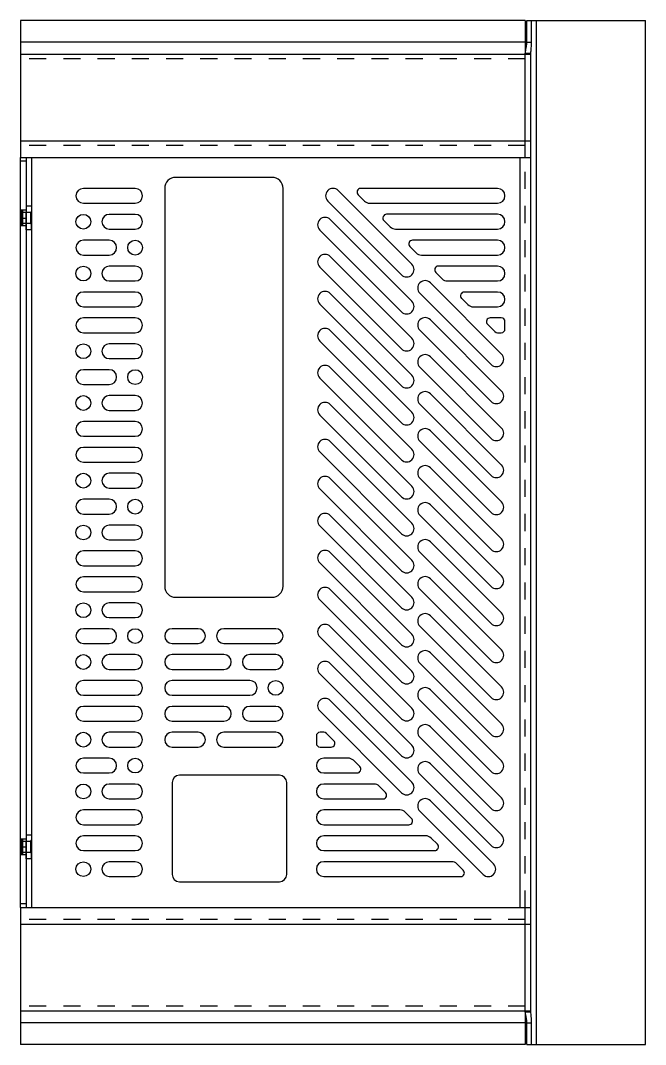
# Model space of a CAD drawing. Header units: millimetres. Extents: x -177 to 18421, y -5017 to 3255.
# Drawn here: x 9673.3 to 9842.3, y -2950.2 to -2673.4 of the extents above; entities that cross this region are included whole.
import ezdxf

# ---------------------------------------------------------------- set-up
doc = ezdxf.new("R2010")
doc.units = ezdxf.units.MM
doc.header["$LTSCALE"] = 46.255
doc.linetypes.add('HIDDEN', pattern=[0.2, 0.1, -0.1])
doc.layers.get('0').update_dxf_attribs({"linetype": 'CONTINUOUS'})
doc.layers.add('02___PRT_ALL_AXES', color=7, linetype='CONTINUOUS')
doc.layers.add('DEFAULT_2', color=8, linetype='HIDDEN')

msp = doc.modelspace()

# ---------------------------------------------------------------- linework, layer by layer
at = {"color": 7, "linetype": 'Continuous'}
for p, q in [((9673.256, -2673.415), (9673.256, -2710.433)), ((9809.756, -2673.415), (9673.256, -2673.415)), ((9809.756, -2673.415), (9809.756, -2682.289)), ((9810.157, -2673.415), (9842.256, -2673.415)), ((9811.457, -2679.314), (9811.457, -2673.415)), ((9812.756, -2950.218), (9812.756, -2673.415)), ((9842.256, -2950.218), (9842.256, -2673.415)), ((9809.756, -2679.314), (9673.256, -2679.314)), ((9810.157, -2679.314), (9811.457, -2679.314)), ((9673.256, -2682.518), (9811.256, -2682.518)), ((9809.756, -2682.289), (9811.256, -2682.289)), ((9811.256, -2941.344), (9811.256, -2682.289)), ((9673.256, -2705.93), (9811.256, -2705.93)), ((9673.256, -2710.433), (9811.256, -2710.433)), ((9674.756, -2711.433), (9673.256, -2711.433)), ((9674.756, -2710.433), (9674.756, -2913.199)), ((9676.256, -2710.433), (9676.256, -2726.816)), ((9808.256, -2710.433), (9808.256, -2913.199)), ((9741.256, -2715.816), (9715.256, -2715.816)), ((9704.256, -2718.816), (9690.256, -2718.816)), ((9712.256, -2718.816), (9712.256, -2826.316)), ((9744.256, -2826.316), (9744.256, -2718.816)), ((9779.084, -2739.313), (9759.17, -2719.399)), ((9764.534, -2720.52), (9766.241, -2722.228)), ((9802.256, -2718.813), (9765.241, -2718.813)), ((9690.256, -2722.816), (9704.256, -2722.816)), ((9756.341, -2722.228), (9776.256, -2742.142)), ((9767.655, -2722.813), (9802.256, -2722.813)), ((9704.256, -2725.816), (9697.256, -2725.816)), ((9802.256, -2725.813), (9772.241, -2725.813)), ((9779.084, -2749.313), (9756.998, -2727.228)), ((9771.534, -2727.52), (9773.241, -2729.228)), ((9676.256, -2729.991), (9676.256, -2896.816)), ((9697.256, -2729.816), (9704.256, -2729.816)), ((9754.17, -2730.056), (9776.256, -2752.142)), ((9774.655, -2729.813), (9802.256, -2729.813)), ((9697.256, -2732.816), (9690.256, -2732.816)), ((9778.534, -2734.52), (9780.241, -2736.228)), ((9802.256, -2732.813), (9779.241, -2732.813)), ((9690.256, -2736.816), (9697.256, -2736.816)), ((9779.084, -2759.313), (9756.998, -2737.228)), ((9781.655, -2736.813), (9802.256, -2736.813)), ((9704.256, -2739.816), (9697.256, -2739.816)), ((9754.17, -2740.056), (9776.256, -2762.142)), ((9802.256, -2739.813), (9786.241, -2739.813)), ((9785.534, -2741.52), (9787.241, -2743.228)), ((9697.256, -2743.816), (9704.256, -2743.816)), ((9803.341, -2763.571), (9784.084, -2744.313)), ((9788.655, -2743.813), (9802.256, -2743.813)), ((9704.256, -2746.816), (9690.256, -2746.816)), ((9779.084, -2769.313), (9756.998, -2747.228)), ((9781.256, -2747.142), (9800.513, -2766.399)), ((9792.534, -2748.52), (9794.241, -2750.228)), ((9802.256, -2746.813), (9793.241, -2746.813)), ((9690.256, -2750.816), (9704.256, -2750.816)), ((9754.17, -2750.056), (9776.256, -2772.142)), ((9795.655, -2750.813), (9802.256, -2750.813)), ((9704.256, -2753.816), (9690.256, -2753.816)), ((9803.256, -2753.813), (9800.241, -2753.813)), ((9803.341, -2773.571), (9784.084, -2754.313)), ((9799.534, -2755.52), (9801.534, -2757.52)), ((9804.256, -2756.813), (9804.256, -2754.813)), ((9690.256, -2757.816), (9704.256, -2757.816)), ((9779.084, -2779.313), (9756.998, -2757.228)), ((9781.256, -2757.142), (9800.513, -2776.399)), ((9802.241, -2757.813), (9803.256, -2757.813)), ((9704.256, -2760.816), (9697.256, -2760.816)), ((9754.17, -2760.056), (9776.256, -2782.142)), ((9697.256, -2764.816), (9704.256, -2764.816)), ((9803.341, -2783.571), (9784.084, -2764.313)), ((9697.256, -2767.816), (9690.256, -2767.816)), ((9779.084, -2789.313), (9756.998, -2767.228)), ((9781.256, -2767.142), (9800.513, -2786.399)), ((9754.17, -2770.056), (9776.256, -2792.142)), ((9690.256, -2771.816), (9697.256, -2771.816)), ((9704.256, -2774.816), (9697.256, -2774.816)), ((9803.341, -2793.571), (9784.084, -2774.313)), ((9697.256, -2778.816), (9704.256, -2778.816)), ((9779.084, -2799.313), (9756.998, -2777.228)), ((9781.256, -2777.142), (9800.513, -2796.399)), ((9704.256, -2781.816), (9690.256, -2781.816)), ((9754.17, -2780.056), (9776.256, -2802.142)), ((9803.341, -2803.571), (9784.084, -2784.313)), ((9690.256, -2785.816), (9704.256, -2785.816)), ((9779.084, -2809.313), (9756.998, -2787.228)), ((9781.256, -2787.142), (9800.513, -2806.399)), ((9704.256, -2788.816), (9690.256, -2788.816)), ((9754.17, -2790.056), (9776.256, -2812.142)), ((9690.256, -2792.816), (9704.256, -2792.816)), ((9803.341, -2813.571), (9784.084, -2794.313)), ((9704.256, -2795.816), (9697.256, -2795.816)), ((9779.084, -2819.313), (9756.998, -2797.228)), ((9781.256, -2797.142), (9800.513, -2816.399)), ((9697.256, -2799.816), (9704.256, -2799.816)), ((9754.17, -2800.056), (9776.256, -2822.142)), ((9697.256, -2802.816), (9690.256, -2802.816)), ((9803.341, -2823.571), (9784.084, -2804.313)), ((9690.256, -2806.816), (9697.256, -2806.816)), ((9779.084, -2829.313), (9756.998, -2807.228)), ((9781.256, -2807.142), (9800.513, -2826.399)), ((9704.256, -2809.816), (9697.256, -2809.816)), ((9754.17, -2810.056), (9776.256, -2832.142)), ((9697.256, -2813.816), (9704.256, -2813.816)), ((9803.341, -2833.571), (9784.084, -2814.313)), ((9704.256, -2816.816), (9690.256, -2816.816)), ((9779.084, -2839.313), (9756.998, -2817.228)), ((9781.256, -2817.142), (9800.513, -2836.399)), ((9754.17, -2820.056), (9776.256, -2842.142)), ((9690.256, -2820.816), (9704.256, -2820.816)), ((9704.256, -2823.816), (9690.256, -2823.816)), ((9803.341, -2843.571), (9784.084, -2824.313)), ((9690.256, -2827.816), (9704.256, -2827.816)), ((9779.084, -2849.313), (9756.998, -2827.228)), ((9781.256, -2827.142), (9800.513, -2846.399)), ((9704.256, -2830.816), (9697.256, -2830.816)), ((9715.256, -2829.316), (9741.256, -2829.316)), ((9754.17, -2830.056), (9776.256, -2852.142)), ((9803.341, -2853.571), (9784.084, -2834.313)), ((9697.256, -2834.816), (9704.256, -2834.816)), ((9781.256, -2837.142), (9800.513, -2856.399)), ((9697.256, -2837.816), (9690.256, -2837.816)), ((9721.256, -2837.816), (9714.256, -2837.816)), ((9742.256, -2837.816), (9728.256, -2837.816)), ((9779.084, -2859.313), (9756.998, -2837.228)), ((9690.256, -2841.816), (9697.256, -2841.816)), ((9714.256, -2841.816), (9721.256, -2841.816)), ((9728.256, -2841.816), (9742.256, -2841.816)), ((9754.17, -2840.056), (9776.256, -2862.142)), ((9704.256, -2844.816), (9697.256, -2844.816)), ((9728.256, -2844.816), (9714.256, -2844.816)), ((9742.256, -2844.816), (9735.256, -2844.816)), ((9803.341, -2863.571), (9784.084, -2844.313)), ((9779.084, -2869.313), (9756.998, -2847.228)), ((9781.256, -2847.142), (9800.513, -2866.399)), ((9697.256, -2848.816), (9704.256, -2848.816)), ((9714.256, -2848.816), (9728.256, -2848.816)), ((9735.256, -2848.816), (9742.256, -2848.816)), ((9754.17, -2850.056), (9776.256, -2872.142)), ((9704.256, -2851.816), (9690.256, -2851.816)), ((9735.256, -2851.816), (9714.256, -2851.816)), ((9690.256, -2855.816), (9704.256, -2855.816)), ((9714.256, -2855.816), (9735.256, -2855.816)), ((9803.341, -2873.571), (9784.084, -2854.313)), ((9704.256, -2858.816), (9690.256, -2858.816)), ((9728.256, -2858.816), (9714.256, -2858.816)), ((9742.256, -2858.816), (9735.256, -2858.816)), ((9779.084, -2879.313), (9756.998, -2857.228)), ((9781.256, -2857.142), (9800.513, -2876.399)), ((9754.17, -2860.056), (9776.256, -2882.142)), ((9690.256, -2862.816), (9704.256, -2862.816)), ((9714.256, -2862.816), (9728.256, -2862.816)), ((9735.256, -2862.816), (9742.256, -2862.816)), ((9803.341, -2883.571), (9784.084, -2864.313)), ((9704.256, -2865.816), (9697.256, -2865.816)), ((9721.256, -2865.816), (9714.256, -2865.816)), ((9742.256, -2865.816), (9728.256, -2865.816)), ((9753.256, -2866.813), (9753.256, -2868.813)), ((9755.27, -2865.813), (9754.256, -2865.813)), ((9757.977, -2868.106), (9755.977, -2866.106)), ((9781.256, -2867.142), (9800.513, -2886.399)), ((9697.256, -2869.816), (9704.256, -2869.816)), ((9714.256, -2869.816), (9721.256, -2869.816)), ((9728.256, -2869.816), (9742.256, -2869.816)), ((9754.256, -2869.813), (9757.27, -2869.813)), ((9697.256, -2872.816), (9690.256, -2872.816)), ((9761.856, -2872.813), (9755.256, -2872.813)), ((9764.977, -2875.106), (9763.27, -2873.399)), ((9803.341, -2893.571), (9784.084, -2874.313)), ((9690.256, -2876.816), (9697.256, -2876.816)), ((9743.256, -2877.416), (9716.256, -2877.416)), ((9755.256, -2876.813), (9764.27, -2876.813)), ((9781.256, -2877.142), (9800.513, -2896.399)), ((9704.256, -2879.816), (9697.256, -2879.816)), ((9714.256, -2879.416), (9714.256, -2904.216)), ((9745.256, -2904.216), (9745.256, -2879.416)), ((9768.856, -2879.813), (9755.256, -2879.813)), ((9771.977, -2882.106), (9770.27, -2880.399)), ((9697.256, -2883.816), (9704.256, -2883.816)), ((9755.256, -2883.813), (9771.27, -2883.813)), ((9704.256, -2886.816), (9690.256, -2886.816)), ((9775.856, -2886.813), (9755.256, -2886.813)), ((9801.17, -2901.399), (9784.084, -2884.313)), ((9778.977, -2889.106), (9777.27, -2887.399)), ((9781.256, -2887.142), (9798.341, -2904.228)), ((9690.256, -2890.816), (9704.256, -2890.816)), ((9755.256, -2890.813), (9778.27, -2890.813)), ((9704.256, -2893.816), (9690.256, -2893.816)), ((9782.856, -2893.813), (9755.256, -2893.813)), ((9785.977, -2896.106), (9784.27, -2894.399)), ((9690.256, -2897.816), (9704.256, -2897.816)), ((9755.256, -2897.813), (9785.27, -2897.813)), ((9676.256, -2899.991), (9676.256, -2913.199)), ((9704.256, -2900.816), (9697.256, -2900.816)), ((9789.856, -2900.813), (9755.256, -2900.813)), ((9792.977, -2903.106), (9791.27, -2901.399)), ((9697.256, -2904.816), (9704.256, -2904.816)), ((9716.256, -2906.216), (9743.256, -2906.216)), ((9755.256, -2904.813), (9792.27, -2904.813)), ((9674.756, -2912.199), (9673.256, -2912.199)), ((9673.256, -2913.199), (9811.256, -2913.199)), ((9673.256, -2913.199), (9673.256, -2950.218)), ((9673.256, -2917.703), (9811.256, -2917.703)), ((9673.256, -2941.114), (9811.256, -2941.114)), ((9809.756, -2941.344), (9811.256, -2941.344)), ((9809.756, -2941.344), (9809.756, -2950.218)), ((9809.756, -2944.319), (9673.256, -2944.319)), ((9810.157, -2944.319), (9811.457, -2944.319)), ((9811.457, -2950.218), (9811.457, -2944.319)), ((9809.756, -2950.218), (9673.256, -2950.218)), ((9810.157, -2950.218), (9842.256, -2950.218))]:
    msp.add_line(p, q, dxfattribs=at)
at = {"color": 3, "linetype": 'Continuous'}
for p, q in [((9810.157, -2679.314), (9810.157, -2673.415)), ((9809.756, -2710.433), (9809.756, -2682.289)), ((9673.256, -2913.199), (9673.256, -2710.433)), ((9809.756, -2941.344), (9809.756, -2913.199)), ((9810.157, -2950.218), (9810.157, -2944.319))]:
    msp.add_line(p, q, dxfattribs=at)
at = {"color": 7, "linetype": 'Continuous'}
for centre in [(9690.256, -2727.816), (9704.256, -2734.816), (9690.256, -2741.816), (9690.256, -2762.816), (9704.256, -2769.816), (9690.256, -2776.816), (9690.256, -2797.816), (9704.256, -2804.816), (9690.256, -2811.816), (9690.256, -2832.816), (9704.256, -2839.816), (9690.256, -2846.816), (9742.256, -2853.816), (9690.256, -2867.816), (9704.256, -2874.816), (9690.256, -2881.816), (9690.256, -2902.816)]:
    msp.add_circle(centre, 2, dxfattribs=at)
for centre, radius, start, end in [((9715.256, -2718.816), 3, 90, 180), ((9741.256, -2718.816), 3, 0, 90), ((9690.256, -2720.816), 2, 90, 270), ((9704.256, -2720.816), 2, 270, 90), ((9757.756, -2720.813), 2, 45, 225), ((9765.241, -2719.813), 1, 90, 225), ((9802.256, -2720.813), 2, 270, 90), ((9767.655, -2720.813), 2, 225, 270), ((9697.256, -2727.816), 2, 90, 270), ((9704.256, -2727.816), 2, 270, 90), ((9772.241, -2726.813), 1, 90, 225), ((9802.256, -2727.813), 2, 270, 90), ((9755.584, -2728.642), 2, 45, 225), ((9774.655, -2727.813), 2, 225, 270), ((9690.256, -2734.816), 2, 90, 270), ((9697.256, -2734.816), 2, 270, 90), ((9779.241, -2733.813), 1, 90, 225), ((9802.256, -2734.813), 2, 270, 90), ((9755.584, -2738.642), 2, 45, 225), ((9781.655, -2734.813), 2, 225, 270), ((9697.256, -2741.816), 2, 90, 270), ((9704.256, -2741.816), 2, 270, 90), ((9777.67, -2740.728), 2, 225, 45), ((9786.241, -2740.813), 1, 90, 225), ((9802.256, -2741.813), 2, 270, 90), ((9782.67, -2745.728), 2, 45, 225), ((9788.655, -2741.813), 2, 225, 270), ((9690.256, -2748.816), 2, 90, 270), ((9704.256, -2748.816), 2, 270, 90), ((9755.584, -2748.642), 2, 45, 225), ((9793.241, -2747.813), 1, 90, 225), ((9802.256, -2748.813), 2, 270, 90), ((9777.67, -2750.728), 2, 225, 45), ((9795.655, -2748.813), 2, 225, 270), ((9690.256, -2755.816), 2, 90, 270), ((9704.256, -2755.816), 2, 270, 90), ((9782.67, -2755.728), 2, 45, 225), ((9800.241, -2754.813), 1, 90, 225), ((9803.256, -2754.813), 1, 0, 90), ((9755.584, -2758.642), 2, 45, 225), ((9803.256, -2756.813), 1, 270, 0), ((9777.67, -2760.728), 2, 225, 45), ((9802.241, -2756.813), 1, 225, 270), ((9697.256, -2762.816), 2, 90, 270), ((9704.256, -2762.816), 2, 270, 90), ((9782.67, -2765.728), 2, 45, 225), ((9801.927, -2764.985), 2, 225, 45), ((9690.256, -2769.816), 2, 90, 270), ((9697.256, -2769.816), 2, 270, 90), ((9755.584, -2768.642), 2, 45, 225), ((9777.67, -2770.728), 2, 225, 45), ((9697.256, -2776.816), 2, 90, 270), ((9704.256, -2776.816), 2, 270, 90), ((9782.67, -2775.728), 2, 45, 225), ((9801.927, -2774.985), 2, 225, 45), ((9755.584, -2778.642), 2, 45, 225), ((9690.256, -2783.816), 2, 90, 270), ((9704.256, -2783.816), 2, 270, 90), ((9777.67, -2780.728), 2, 225, 45), ((9782.67, -2785.728), 2, 45, 225), ((9801.927, -2784.985), 2, 225, 45), ((9755.584, -2788.642), 2, 45, 225), ((9690.256, -2790.816), 2, 90, 270), ((9704.256, -2790.816), 2, 270, 90), ((9777.67, -2790.728), 2, 225, 45), ((9782.67, -2795.728), 2, 45, 225), ((9801.927, -2794.985), 2, 225, 45), ((9697.256, -2797.816), 2, 90, 270), ((9704.256, -2797.816), 2, 270, 90), ((9755.584, -2798.642), 2, 45, 225), ((9777.67, -2800.728), 2, 225, 45), ((9690.256, -2804.816), 2, 90, 270), ((9697.256, -2804.816), 2, 270, 90), ((9782.67, -2805.728), 2, 45, 225), ((9801.927, -2804.985), 2, 225, 45), ((9755.584, -2808.642), 2, 45, 225), ((9777.67, -2810.728), 2, 225, 45), ((9697.256, -2811.816), 2, 90, 270), ((9704.256, -2811.816), 2, 270, 90), ((9782.67, -2815.728), 2, 45, 225), ((9801.927, -2814.985), 2, 225, 45), ((9690.256, -2818.816), 2, 90, 270), ((9704.256, -2818.816), 2, 270, 90), ((9755.584, -2818.642), 2, 45, 225), ((9777.67, -2820.728), 2, 225, 45), ((9690.256, -2825.816), 2, 90, 270), ((9704.256, -2825.816), 2, 270, 90), ((9782.67, -2825.728), 2, 45, 225), ((9801.927, -2824.985), 2, 225, 45), ((9715.256, -2826.316), 3, 180, 270), ((9741.256, -2826.316), 3, 270, 0), ((9755.584, -2828.642), 2, 45, 225), ((9697.256, -2832.816), 2, 90, 270), ((9704.256, -2832.816), 2, 270, 90), ((9777.67, -2830.728), 2, 225, 45), ((9782.67, -2835.728), 2, 45, 225), ((9801.927, -2834.985), 2, 225, 45), ((9755.584, -2838.642), 2, 45, 225), ((9690.256, -2839.816), 2, 90, 270), ((9697.256, -2839.816), 2, 270, 90), ((9714.256, -2839.816), 2, 90, 270), ((9721.256, -2839.816), 2, 270, 90), ((9728.256, -2839.816), 2, 90, 270), ((9742.256, -2839.816), 2, 270, 90), ((9777.67, -2840.728), 2, 225, 45), ((9697.256, -2846.816), 2, 90, 270), ((9704.256, -2846.816), 2, 270, 90), ((9714.256, -2846.816), 2, 90, 270), ((9728.256, -2846.816), 2, 270, 90), ((9735.256, -2846.816), 2, 90, 270), ((9742.256, -2846.816), 2, 270, 90), ((9782.67, -2845.728), 2, 45, 225), ((9801.927, -2844.985), 2, 225, 45), ((9755.584, -2848.642), 2, 45, 225), ((9777.67, -2850.728), 2, 225, 45), ((9690.256, -2853.816), 2, 90, 270), ((9704.256, -2853.816), 2, 270, 90), ((9714.256, -2853.816), 2, 90, 270), ((9735.256, -2853.816), 2, 270, 90), ((9782.67, -2855.728), 2, 45, 225), ((9801.927, -2854.985), 2, 225, 45), ((9690.256, -2860.816), 2, 90, 270), ((9704.256, -2860.816), 2, 270, 90), ((9714.256, -2860.816), 2, 90, 270), ((9728.256, -2860.816), 2, 270, 90), ((9735.256, -2860.816), 2, 90, 270), ((9742.256, -2860.816), 2, 270, 90), ((9755.584, -2858.642), 2, 45, 225), ((9777.67, -2860.728), 2, 225, 45), ((9782.67, -2865.728), 2, 45, 225), ((9801.927, -2864.985), 2, 225, 45), ((9697.256, -2867.816), 2, 90, 270), ((9704.256, -2867.816), 2, 270, 90), ((9714.256, -2867.816), 2, 90, 270), ((9721.256, -2867.816), 2, 270, 90), ((9728.256, -2867.816), 2, 90, 270), ((9742.256, -2867.816), 2, 270, 90), ((9754.256, -2866.813), 1, 90, 180), ((9755.27, -2866.813), 1, 45, 90), ((9754.256, -2868.813), 1, 180, 270), ((9757.27, -2868.813), 1, 270, 45), ((9777.67, -2870.728), 2, 225, 45), ((9690.256, -2874.816), 2, 90, 270), ((9697.256, -2874.816), 2, 270, 90), ((9755.256, -2874.813), 2, 90, 270), ((9761.856, -2874.813), 2, 45, 90), ((9764.27, -2875.813), 1, 270, 45), ((9782.67, -2875.728), 2, 45, 225), ((9801.927, -2874.985), 2, 225, 45), ((9716.256, -2879.416), 2, 90, 180), ((9743.256, -2879.416), 2, 0, 90), ((9697.256, -2881.816), 2, 90, 270), ((9704.256, -2881.816), 2, 270, 90), ((9755.256, -2881.813), 2, 90, 270), ((9768.856, -2881.813), 2, 45, 90), ((9777.67, -2880.728), 2, 225, 45), ((9771.27, -2882.813), 1, 270, 45), ((9782.67, -2885.728), 2, 45, 225), ((9801.927, -2884.985), 2, 225, 45), ((9690.256, -2888.816), 2, 90, 270), ((9704.256, -2888.816), 2, 270, 90), ((9755.256, -2888.813), 2, 90, 270), ((9775.856, -2888.813), 2, 45, 90), ((9778.27, -2889.813), 1, 270, 45), ((9690.256, -2895.816), 2, 90, 270), ((9704.256, -2895.816), 2, 270, 90), ((9755.256, -2895.813), 2, 90, 270), ((9782.856, -2895.813), 2, 45, 90), ((9801.927, -2894.985), 2, 225, 45), ((9785.27, -2896.813), 1, 270, 45), ((9697.256, -2902.816), 2, 90, 270), ((9704.256, -2902.816), 2, 270, 90), ((9755.256, -2902.813), 2, 90, 270), ((9789.856, -2902.813), 2, 45, 90), ((9792.27, -2903.813), 1, 270, 45), ((9799.756, -2902.813), 2, 225, 45), ((9716.256, -2904.216), 2, 180, 270), ((9743.256, -2904.216), 2, 270, 0)]:
    msp.add_arc(centre, radius, start, end, dxfattribs=at)
at = {"color": 3, "linetype": 'Continuous'}
for points, knots in [([(9810.053, -2680.507), (9810.068, -2680.415), (9810.128, -2680.02), (9810.157, -2679.62), (9810.157, -2679.314)], [0, 0, 0, 0, 0.2339142, 1, 1, 1, 1]), ([(9809.861, -2681.496), (9809.876, -2681.42), (9809.944, -2681.091), (9810.011, -2680.762), (9810.053, -2680.507)], [0, 0, 0, 0, 0.2323446, 1, 1, 1, 1]), ([(9809.903, -2942.341), (9809.883, -2942.249), (9809.817, -2941.919), (9809.756, -2941.585), (9809.756, -2941.344)], [0, 0, 0, 0, 0.2818823, 1, 1, 1, 1]), ([(9810.157, -2944.319), (9810.157, -2944.199), (9810.145, -2943.74), (9810.083, -2943.283), (9810.022, -2942.948)], [0, 0, 0, 0, 0.2595218, 1, 1, 1, 1])]:
    msp.add_open_spline(points, degree=3, knots=knots, dxfattribs=at)
at = {"color": 7, "linetype": 'Continuous'}
for points, knots in [([(9811.271, -2681.921), (9811.284, -2681.741), (9811.371, -2680.875), (9811.457, -2680.005), (9811.457, -2679.314)], [0, 0, 0, 0, 0.2067001, 1, 1, 1, 1]), ([(9811.457, -2944.319), (9811.457, -2943.757), (9811.389, -2942.764), (9811.256, -2941.776), (9811.256, -2941.344)], [0, 0, 0, 0, 0.5649049, 1, 1, 1, 1])]:
    msp.add_open_spline(points, degree=3, knots=knots, dxfattribs=at)
at = {"color": 3, "linetype": 'Continuous'}
for points in [[(9809.756, -2682.289), (9809.756, -2682.166), (9809.769, -2682.043), (9809.786, -2681.921)], [(9809.786, -2681.921), (9809.806, -2681.779), (9809.833, -2681.637), (9809.861, -2681.496)], [(9810.022, -2942.948), (9809.986, -2942.745), (9809.944, -2942.543), (9809.903, -2942.341)]]:
    msp.add_open_spline(points, degree=3, dxfattribs=at)
at = {"color": 7, "linetype": 'Continuous'}
msp.add_open_spline([(9811.256, -2682.289), (9811.256, -2682.166), (9811.262, -2682.044), (9811.271, -2681.921)], degree=3, dxfattribs=at)
at = {"layer": '02___PRT_ALL_AXES', "color": 8, "linetype": 'HIDDEN'}
for p, q in [((9674.756, -2729.991), (9674.756, -2723.641)), ((9673.256, -2724.716), (9673.256, -2728.916)), ((9674.756, -2724.716), (9673.256, -2724.716)), ((9673.386, -2728.926), (9673.386, -2724.706)), ((9673.516, -2724.706), (9673.386, -2724.706)), ((9675.956, -2725.316), (9673.386, -2725.316)), ((9673.516, -2724.706), (9673.516, -2728.926)), ((9673.906, -2724.906), (9673.516, -2724.706)), ((9673.906, -2728.926), (9673.906, -2724.706)), ((9674.756, -2724.706), (9673.906, -2724.706)), ((9673.256, -2726.816), (9674.756, -2726.816)), ((9674.756, -2728.916), (9673.256, -2728.916)), ((9675.956, -2728.316), (9673.386, -2728.316)), ((9673.516, -2728.926), (9673.386, -2728.926)), ((9673.906, -2728.726), (9673.516, -2728.926)), ((9674.756, -2728.926), (9673.906, -2728.926)), ((9673.256, -2894.716), (9673.256, -2898.916)), ((9674.756, -2894.716), (9673.256, -2894.716)), ((9673.386, -2898.926), (9673.386, -2894.706)), ((9673.516, -2894.706), (9673.386, -2894.706)), ((9675.956, -2895.316), (9673.386, -2895.316)), ((9673.906, -2894.906), (9673.516, -2894.706)), ((9673.516, -2894.706), (9673.516, -2898.926)), ((9673.906, -2898.926), (9673.906, -2894.706)), ((9674.756, -2894.706), (9673.906, -2894.706)), ((9674.756, -2899.991), (9674.756, -2893.641)), ((9673.256, -2896.816), (9674.756, -2896.816)), ((9674.756, -2898.916), (9673.256, -2898.916)), ((9675.956, -2898.316), (9673.386, -2898.316)), ((9673.516, -2898.926), (9673.386, -2898.926)), ((9673.906, -2898.726), (9673.516, -2898.926)), ((9674.756, -2898.926), (9673.906, -2898.926))]:
    msp.add_line(p, q, dxfattribs=at)
at = {"layer": '02___PRT_ALL_AXES', "color": 7, "linetype": 'Continuous'}
for p, q in [((9676.256, -2723.641), (9674.756, -2723.641)), ((9676.256, -2729.991), (9676.256, -2726.816)), ((9676.256, -2729.991), (9674.756, -2729.991)), ((9676.256, -2893.641), (9674.756, -2893.641)), ((9676.256, -2899.991), (9676.256, -2896.816)), ((9676.256, -2899.991), (9674.756, -2899.991))]:
    msp.add_line(p, q, dxfattribs=at)
at = {"layer": 'DEFAULT_2', "color": 8, "linetype": 'HIDDEN'}
for p, q in [((9809.756, -2683.818), (9673.256, -2683.818)), ((9809.756, -2707.229), (9673.256, -2707.229)), ((9809.756, -2913.199), (9809.756, -2710.433)), ((9675.956, -2725.316), (9676.256, -2725.016)), ((9675.956, -2725.316), (9675.956, -2728.316)), ((9676.206, -2723.793), (9676.206, -2726.079)), ((9676.256, -2723.793), (9676.206, -2723.793)), ((9676.256, -2723.884), (9676.206, -2723.884)), ((9676.256, -2723.96), (9676.206, -2723.96)), ((9676.256, -2724.014), (9676.206, -2724.014)), ((9676.256, -2724.052), (9676.206, -2724.052)), ((9676.256, -2724.333), (9676.206, -2724.333)), ((9676.256, -2724.383), (9676.206, -2724.383)), ((9676.256, -2724.398), (9676.206, -2724.398)), ((9676.256, -2724.415), (9676.206, -2724.415)), ((9676.256, -2724.457), (9676.206, -2724.457)), ((9676.256, -2724.459), (9676.206, -2724.459)), ((9676.256, -2724.463), (9676.206, -2724.463)), ((9676.256, -2724.464), (9676.206, -2724.464)), ((9676.256, -2724.481), (9676.206, -2724.481)), ((9676.256, -2724.485), (9676.206, -2724.485)), ((9676.256, -2724.488), (9676.206, -2724.488)), ((9676.256, -2724.491), (9676.206, -2724.491)), ((9676.256, -2724.493), (9676.206, -2724.493)), ((9676.256, -2724.497), (9676.206, -2724.497)), ((9676.256, -2724.524), (9676.206, -2724.524)), ((9676.256, -2724.531), (9676.206, -2724.531)), ((9676.256, -2724.538), (9676.206, -2724.538)), ((9676.256, -2724.54), (9676.206, -2724.54)), ((9676.256, -2724.551), (9676.206, -2724.551)), ((9676.256, -2724.567), (9676.206, -2724.567)), ((9676.256, -2724.574), (9676.206, -2724.574)), ((9676.256, -2724.58), (9676.206, -2724.58)), ((9676.256, -2724.581), (9676.206, -2724.581)), ((9676.256, -2724.592), (9676.206, -2724.592)), ((9676.256, -2724.593), (9676.206, -2724.593)), ((9676.256, -2724.6), (9676.206, -2724.6)), ((9676.256, -2724.619), (9676.206, -2724.619)), ((9676.256, -2724.635), (9676.206, -2724.635)), ((9676.256, -2724.636), (9676.206, -2724.636)), ((9676.256, -2724.646), (9676.206, -2724.646)), ((9676.256, -2724.659), (9676.206, -2724.659)), ((9676.256, -2724.662), (9676.206, -2724.662)), ((9676.256, -2724.666), (9676.206, -2724.666)), ((9676.256, -2724.677), (9676.206, -2724.677)), ((9676.256, -2724.678), (9676.206, -2724.678)), ((9676.256, -2724.686), (9676.206, -2724.686)), ((9676.256, -2724.689), (9676.206, -2724.689)), ((9676.256, -2724.708), (9676.206, -2724.708)), ((9676.256, -2724.71), (9676.206, -2724.71)), ((9676.256, -2724.712), (9676.206, -2724.712)), ((9676.256, -2724.714), (9676.206, -2724.714)), ((9676.256, -2724.722), (9676.206, -2724.722)), ((9676.256, -2724.726), (9676.206, -2724.726)), ((9676.256, -2724.734), (9676.206, -2724.734)), ((9676.256, -2724.736), (9676.206, -2724.736)), ((9676.256, -2724.758), (9676.206, -2724.758)), ((9676.256, -2724.771), (9676.206, -2724.771)), ((9676.256, -2724.784), (9676.206, -2724.784)), ((9676.256, -2724.786), (9676.206, -2724.786)), ((9676.256, -2724.794), (9676.206, -2724.794)), ((9676.256, -2724.798), (9676.206, -2724.798)), ((9676.256, -2724.8), (9676.206, -2724.8)), ((9676.256, -2724.802), (9676.206, -2724.802)), ((9676.256, -2724.812), (9676.206, -2724.812)), ((9676.256, -2724.815), (9676.206, -2724.815)), ((9676.256, -2724.838), (9676.206, -2724.838)), ((9676.256, -2724.841), (9676.206, -2724.841)), ((9676.256, -2724.872), (9676.206, -2724.872)), ((9676.256, -2724.879), (9676.206, -2724.879)), ((9676.256, -2724.892), (9676.206, -2724.892)), ((9676.256, -2724.894), (9676.206, -2724.894)), ((9676.256, -2724.9), (9676.206, -2724.9)), ((9676.256, -2724.925), (9676.206, -2724.925)), ((9676.256, -2724.934), (9676.206, -2724.934)), ((9676.256, -2724.937), (9676.206, -2724.937)), ((9676.256, -2724.968), (9676.206, -2724.968)), ((9676.256, -2724.978), (9676.206, -2724.978)), ((9676.256, -2724.995), (9676.206, -2724.995)), ((9676.256, -2725.031), (9676.206, -2725.031)), ((9676.256, -2725.04), (9676.206, -2725.04)), ((9676.256, -2725.088), (9676.206, -2725.088)), ((9676.256, -2725.091), (9676.206, -2725.091)), ((9676.256, -2725.146), (9676.206, -2725.146)), ((9676.256, -2725.156), (9676.206, -2725.156)), ((9676.256, -2725.174), (9676.206, -2725.174)), ((9676.256, -2725.181), (9676.206, -2725.181)), ((9676.256, -2725.187), (9676.206, -2725.187)), ((9676.256, -2725.203), (9676.206, -2725.203)), ((9676.256, -2725.208), (9676.206, -2725.208)), ((9676.256, -2725.217), (9676.206, -2725.217)), ((9676.256, -2725.232), (9676.206, -2725.232)), ((9676.256, -2725.249), (9676.206, -2725.249)), ((9676.256, -2725.271), (9676.206, -2725.271)), ((9676.256, -2725.274), (9676.206, -2725.274)), ((9676.256, -2725.284), (9676.206, -2725.284)), ((9676.256, -2725.294), (9676.206, -2725.294)), ((9676.256, -2725.298), (9676.206, -2725.298)), ((9676.256, -2725.429), (9676.206, -2725.429)), ((9676.256, -2725.429), (9676.206, -2725.429)), ((9676.256, -2725.47), (9676.206, -2725.47)), ((9676.256, -2725.498), (9676.206, -2725.498)), ((9676.256, -2725.568), (9676.206, -2725.568)), ((9676.256, -2725.819), (9676.206, -2725.819)), ((9676.256, -2725.879), (9676.206, -2725.879)), ((9676.256, -2725.892), (9676.206, -2725.892)), ((9676.256, -2725.915), (9676.206, -2725.915)), ((9676.256, -2725.99), (9676.206, -2725.99)), ((9676.256, -2726.044), (9676.206, -2726.044)), ((9676.256, -2726.079), (9676.206, -2726.079)), ((9676.206, -2726.274), (9676.206, -2726.753)), ((9676.256, -2726.274), (9676.206, -2726.274)), ((9676.256, -2726.286), (9676.206, -2726.286)), ((9676.256, -2726.29), (9676.206, -2726.29)), ((9676.256, -2726.32), (9676.206, -2726.32)), ((9676.256, -2726.331), (9676.206, -2726.331)), ((9676.256, -2726.351), (9676.206, -2726.351)), ((9676.256, -2726.358), (9676.206, -2726.358)), ((9676.256, -2726.368), (9676.206, -2726.368)), ((9676.256, -2726.369), (9676.206, -2726.369)), ((9676.256, -2726.376), (9676.206, -2726.376)), ((9676.256, -2726.378), (9676.206, -2726.378)), ((9676.256, -2726.387), (9676.206, -2726.387)), ((9676.256, -2726.39), (9676.206, -2726.39)), ((9676.256, -2726.402), (9676.206, -2726.402)), ((9676.256, -2726.431), (9676.206, -2726.431)), ((9676.256, -2726.433), (9676.206, -2726.433)), ((9676.256, -2726.434), (9676.206, -2726.434)), ((9676.256, -2726.435), (9676.206, -2726.435)), ((9676.256, -2726.443), (9676.206, -2726.443)), ((9676.256, -2726.45), (9676.206, -2726.45)), ((9676.256, -2726.46), (9676.206, -2726.46)), ((9676.256, -2726.483), (9676.206, -2726.483)), ((9676.256, -2726.489), (9676.206, -2726.489)), ((9676.256, -2726.49), (9676.206, -2726.49)), ((9676.256, -2726.497), (9676.206, -2726.497)), ((9675.956, -2728.316), (9676.256, -2728.616)), ((9676.256, -2726.529), (9676.206, -2726.529)), ((9676.256, -2726.537), (9676.206, -2726.537)), ((9676.256, -2726.549), (9676.206, -2726.549)), ((9676.256, -2726.555), (9676.206, -2726.555)), ((9676.256, -2726.558), (9676.206, -2726.558)), ((9676.256, -2726.572), (9676.206, -2726.572)), ((9676.256, -2726.6), (9676.206, -2726.6)), ((9676.256, -2726.601), (9676.206, -2726.601)), ((9676.256, -2726.603), (9676.206, -2726.603)), ((9676.256, -2726.61), (9676.206, -2726.61)), ((9676.256, -2726.611), (9676.206, -2726.611)), ((9676.256, -2726.617), (9676.206, -2726.617)), ((9676.256, -2726.638), (9676.206, -2726.638)), ((9676.256, -2726.645), (9676.206, -2726.645)), ((9676.256, -2726.653), (9676.206, -2726.653)), ((9676.256, -2726.664), (9676.206, -2726.664)), ((9676.256, -2726.669), (9676.206, -2726.669)), ((9676.256, -2726.671), (9676.206, -2726.671)), ((9676.256, -2726.672), (9676.206, -2726.672)), ((9676.256, -2726.677), (9676.206, -2726.677)), ((9676.256, -2726.709), (9676.206, -2726.709)), ((9676.256, -2726.717), (9676.206, -2726.717)), ((9676.256, -2726.723), (9676.206, -2726.723)), ((9676.256, -2726.739), (9676.206, -2726.739)), ((9676.256, -2726.744), (9676.206, -2726.744)), ((9676.256, -2726.75), (9676.206, -2726.75)), ((9676.256, -2726.753), (9676.206, -2726.753)), ((9676.256, -2726.816), (9676.256, -2729.991)), ((9675.956, -2895.316), (9676.256, -2895.016)), ((9675.956, -2895.316), (9675.956, -2898.316)), ((9676.206, -2893.793), (9676.206, -2896.079)), ((9676.256, -2893.793), (9676.206, -2893.793)), ((9676.256, -2893.884), (9676.206, -2893.884)), ((9676.256, -2893.96), (9676.206, -2893.96)), ((9676.256, -2894.014), (9676.206, -2894.014)), ((9676.256, -2894.052), (9676.206, -2894.052)), ((9676.256, -2894.333), (9676.206, -2894.333)), ((9676.256, -2894.383), (9676.206, -2894.383)), ((9676.256, -2894.398), (9676.206, -2894.398)), ((9676.256, -2894.415), (9676.206, -2894.415)), ((9676.256, -2894.457), (9676.206, -2894.457)), ((9676.256, -2894.459), (9676.206, -2894.459)), ((9676.256, -2894.463), (9676.206, -2894.463)), ((9676.256, -2894.464), (9676.206, -2894.464)), ((9676.256, -2894.481), (9676.206, -2894.481)), ((9676.256, -2894.485), (9676.206, -2894.485)), ((9676.256, -2894.488), (9676.206, -2894.488)), ((9676.256, -2894.491), (9676.206, -2894.491)), ((9676.256, -2894.493), (9676.206, -2894.493)), ((9676.256, -2894.497), (9676.206, -2894.497)), ((9676.256, -2894.524), (9676.206, -2894.524)), ((9676.256, -2894.531), (9676.206, -2894.531)), ((9676.256, -2894.538), (9676.206, -2894.538)), ((9676.256, -2894.54), (9676.206, -2894.54)), ((9676.256, -2894.551), (9676.206, -2894.551)), ((9676.256, -2894.567), (9676.206, -2894.567)), ((9676.256, -2894.574), (9676.206, -2894.574)), ((9676.256, -2894.58), (9676.206, -2894.58)), ((9676.256, -2894.581), (9676.206, -2894.581)), ((9676.256, -2894.592), (9676.206, -2894.592)), ((9676.256, -2894.593), (9676.206, -2894.593)), ((9676.256, -2894.6), (9676.206, -2894.6)), ((9676.256, -2894.619), (9676.206, -2894.619)), ((9676.256, -2894.635), (9676.206, -2894.635)), ((9676.256, -2894.636), (9676.206, -2894.636)), ((9676.256, -2894.646), (9676.206, -2894.646)), ((9676.256, -2894.659), (9676.206, -2894.659)), ((9676.256, -2894.662), (9676.206, -2894.662)), ((9676.256, -2894.666), (9676.206, -2894.666)), ((9676.256, -2894.677), (9676.206, -2894.677)), ((9676.256, -2894.678), (9676.206, -2894.678)), ((9676.256, -2894.686), (9676.206, -2894.686)), ((9676.256, -2894.689), (9676.206, -2894.689)), ((9676.256, -2894.708), (9676.206, -2894.708)), ((9676.256, -2894.71), (9676.206, -2894.71)), ((9676.256, -2894.712), (9676.206, -2894.712)), ((9676.256, -2894.714), (9676.206, -2894.714)), ((9676.256, -2894.722), (9676.206, -2894.722)), ((9676.256, -2894.726), (9676.206, -2894.726)), ((9676.256, -2894.734), (9676.206, -2894.734)), ((9676.256, -2894.736), (9676.206, -2894.736)), ((9676.256, -2894.758), (9676.206, -2894.758)), ((9676.256, -2894.771), (9676.206, -2894.771)), ((9676.256, -2894.784), (9676.206, -2894.784)), ((9676.256, -2894.786), (9676.206, -2894.786)), ((9676.256, -2894.794), (9676.206, -2894.794)), ((9676.256, -2894.798), (9676.206, -2894.798)), ((9676.256, -2894.8), (9676.206, -2894.8)), ((9676.256, -2894.802), (9676.206, -2894.802)), ((9676.256, -2894.812), (9676.206, -2894.812)), ((9676.256, -2894.815), (9676.206, -2894.815)), ((9676.256, -2894.838), (9676.206, -2894.838)), ((9676.256, -2894.841), (9676.206, -2894.841)), ((9676.256, -2894.872), (9676.206, -2894.872)), ((9676.256, -2894.879), (9676.206, -2894.879)), ((9676.256, -2894.892), (9676.206, -2894.892)), ((9676.256, -2894.894), (9676.206, -2894.894)), ((9676.256, -2894.9), (9676.206, -2894.9)), ((9676.256, -2894.925), (9676.206, -2894.925)), ((9676.256, -2894.934), (9676.206, -2894.934)), ((9676.256, -2894.937), (9676.206, -2894.937)), ((9676.256, -2894.968), (9676.206, -2894.968)), ((9676.256, -2894.978), (9676.206, -2894.978)), ((9676.256, -2894.995), (9676.206, -2894.995)), ((9676.256, -2895.031), (9676.206, -2895.031)), ((9676.256, -2895.04), (9676.206, -2895.04)), ((9676.256, -2895.088), (9676.206, -2895.088)), ((9676.256, -2895.091), (9676.206, -2895.091)), ((9676.256, -2895.146), (9676.206, -2895.146)), ((9676.256, -2895.156), (9676.206, -2895.156)), ((9676.256, -2895.174), (9676.206, -2895.174)), ((9676.256, -2895.181), (9676.206, -2895.181)), ((9676.256, -2895.187), (9676.206, -2895.187)), ((9676.256, -2895.203), (9676.206, -2895.203)), ((9676.256, -2895.208), (9676.206, -2895.208)), ((9676.256, -2895.217), (9676.206, -2895.217)), ((9676.256, -2895.232), (9676.206, -2895.232)), ((9676.256, -2895.249), (9676.206, -2895.249)), ((9676.256, -2895.271), (9676.206, -2895.271)), ((9676.256, -2895.274), (9676.206, -2895.274)), ((9676.256, -2895.284), (9676.206, -2895.284)), ((9676.256, -2895.294), (9676.206, -2895.294)), ((9676.256, -2895.298), (9676.206, -2895.298)), ((9676.256, -2895.429), (9676.206, -2895.429)), ((9676.256, -2895.429), (9676.206, -2895.429)), ((9676.256, -2895.47), (9676.206, -2895.47)), ((9676.256, -2895.498), (9676.206, -2895.498)), ((9676.256, -2895.568), (9676.206, -2895.568)), ((9676.256, -2895.819), (9676.206, -2895.819)), ((9676.256, -2895.879), (9676.206, -2895.879)), ((9676.256, -2895.892), (9676.206, -2895.892)), ((9676.256, -2895.915), (9676.206, -2895.915)), ((9676.256, -2895.99), (9676.206, -2895.99)), ((9676.256, -2896.044), (9676.206, -2896.044)), ((9676.256, -2896.079), (9676.206, -2896.079)), ((9676.206, -2896.274), (9676.206, -2896.753)), ((9676.256, -2896.274), (9676.206, -2896.274)), ((9676.256, -2896.286), (9676.206, -2896.286)), ((9676.256, -2896.29), (9676.206, -2896.29)), ((9676.256, -2896.32), (9676.206, -2896.32)), ((9676.256, -2896.331), (9676.206, -2896.331)), ((9676.256, -2896.351), (9676.206, -2896.351)), ((9676.256, -2896.358), (9676.206, -2896.358)), ((9676.256, -2896.368), (9676.206, -2896.368)), ((9676.256, -2896.369), (9676.206, -2896.369)), ((9676.256, -2896.376), (9676.206, -2896.376)), ((9676.256, -2896.378), (9676.206, -2896.378)), ((9676.256, -2896.387), (9676.206, -2896.387)), ((9676.256, -2896.39), (9676.206, -2896.39)), ((9676.256, -2896.402), (9676.206, -2896.402)), ((9676.256, -2896.431), (9676.206, -2896.431)), ((9676.256, -2896.433), (9676.206, -2896.433)), ((9676.256, -2896.434), (9676.206, -2896.434)), ((9676.256, -2896.435), (9676.206, -2896.435)), ((9676.256, -2896.443), (9676.206, -2896.443)), ((9676.256, -2896.45), (9676.206, -2896.45)), ((9676.256, -2896.46), (9676.206, -2896.46)), ((9676.256, -2896.483), (9676.206, -2896.483)), ((9676.256, -2896.489), (9676.206, -2896.489)), ((9676.256, -2896.49), (9676.206, -2896.49)), ((9676.256, -2896.497), (9676.206, -2896.497)), ((9676.256, -2896.529), (9676.206, -2896.529)), ((9676.256, -2896.537), (9676.206, -2896.537)), ((9676.256, -2896.549), (9676.206, -2896.549)), ((9676.256, -2896.555), (9676.206, -2896.555)), ((9676.256, -2896.558), (9676.206, -2896.558)), ((9676.256, -2896.572), (9676.206, -2896.572)), ((9676.256, -2896.6), (9676.206, -2896.6)), ((9676.256, -2896.601), (9676.206, -2896.601)), ((9676.256, -2896.603), (9676.206, -2896.603)), ((9676.256, -2896.61), (9676.206, -2896.61)), ((9676.256, -2896.611), (9676.206, -2896.611)), ((9676.256, -2896.617), (9676.206, -2896.617)), ((9676.256, -2896.638), (9676.206, -2896.638)), ((9676.256, -2896.645), (9676.206, -2896.645)), ((9676.256, -2896.653), (9676.206, -2896.653)), ((9676.256, -2896.664), (9676.206, -2896.664)), ((9676.256, -2896.669), (9676.206, -2896.669)), ((9676.256, -2896.671), (9676.206, -2896.671)), ((9676.256, -2896.672), (9676.206, -2896.672)), ((9676.256, -2896.677), (9676.206, -2896.677)), ((9676.256, -2896.709), (9676.206, -2896.709)), ((9676.256, -2896.717), (9676.206, -2896.717)), ((9676.256, -2896.723), (9676.206, -2896.723)), ((9676.256, -2896.739), (9676.206, -2896.739)), ((9676.256, -2896.744), (9676.206, -2896.744)), ((9676.256, -2896.75), (9676.206, -2896.75)), ((9676.256, -2896.753), (9676.206, -2896.753)), ((9676.256, -2896.816), (9676.256, -2899.991)), ((9675.956, -2898.316), (9676.256, -2898.616)), ((9809.756, -2916.404), (9673.256, -2916.404)), ((9809.756, -2939.815), (9673.256, -2939.815))]:
    msp.add_line(p, q, dxfattribs=at)

doc.saveas('drawing.dxf')
